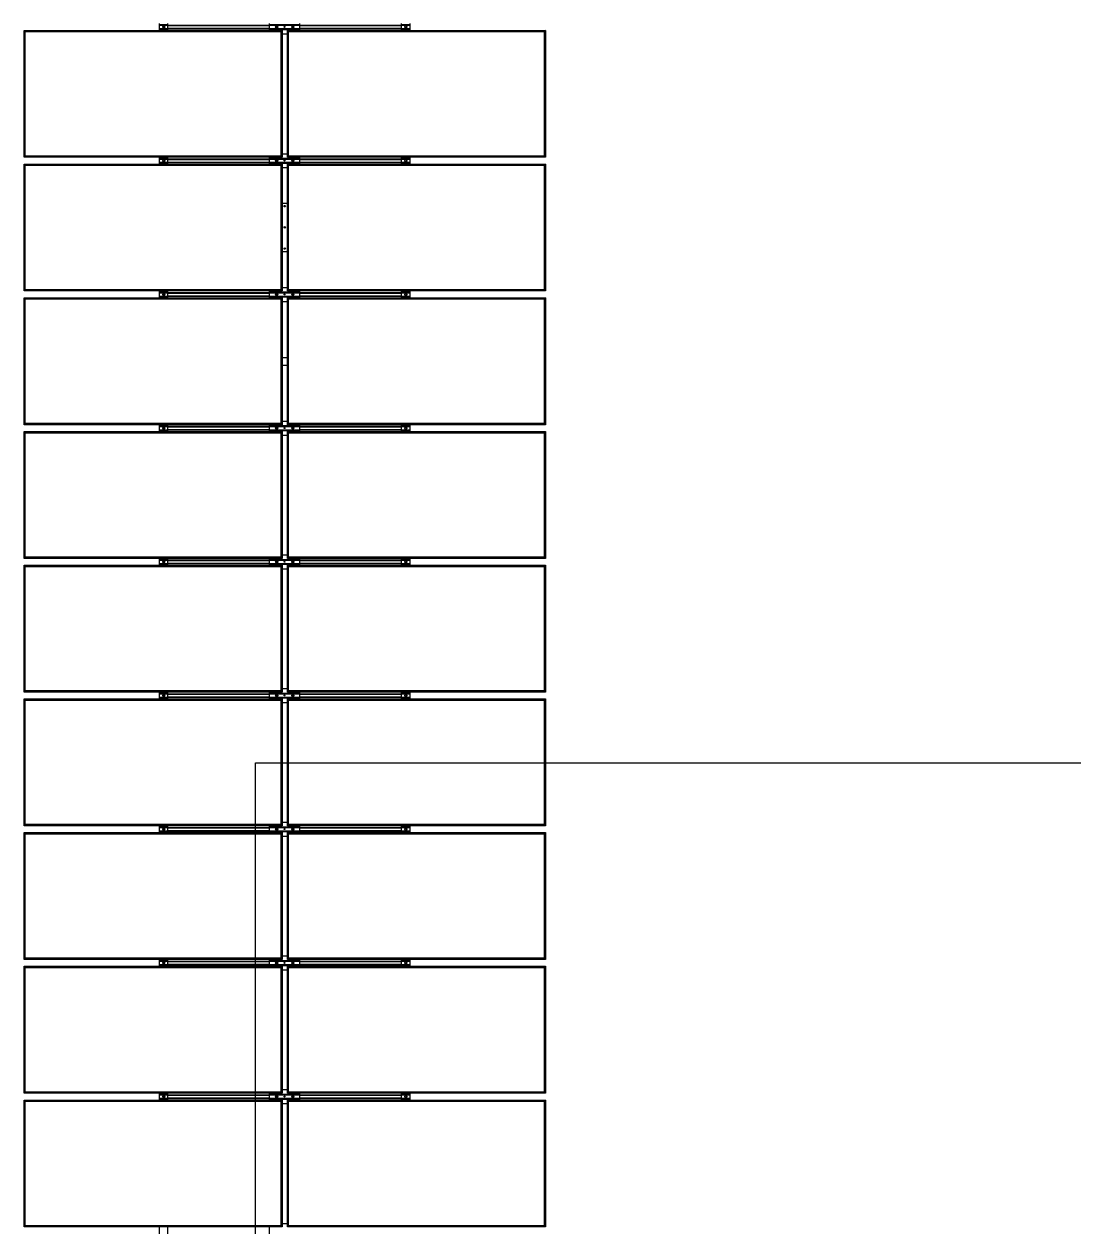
# Model space of a CAD drawing. Header units: feet. Extents: x -21 to 5170, y -254 to 1413.
# Drawn here: x 4441.5 to 4805.7, y 154.6 to 571.8 of the extents above; entities that cross this region are included whole.
import ezdxf

# ---------------------------------------------------------------- set-up
doc = ezdxf.new("R2010")
doc.units = ezdxf.units.FT
doc.header["$MEASUREMENT"] = 0
doc.layers.add('E-ARRY-TABL', color=9, linetype='Continuous')
doc.layers.add('G-NPLT', color=67, linetype='Continuous', plot=False)

msp = doc.modelspace()

# ---------------------------------------------------------------- linework, layer by layer
at = {"layer": 'E-ARRY-TABL'}
for p, q in [((4488.46702, 569.57487), (4488.46702, 571.92676)), ((4488.46702, 571.59077), (4491.40688, 571.59077)), ((4488.46702, 571.50678), (4491.40688, 571.50678)), ((4491.40688, 569.57487), (4491.40688, 571.92676)), ((4526.68524, 569.57487), (4526.68524, 571.92676)), ((4526.68524, 571.59077), (4537.18475, 571.59077)), ((4526.68524, 571.50678), (4537.18475, 571.50678)), ((4537.18475, 569.57487), (4537.18475, 571.92676)), ((4572.4631, 569.57487), (4572.4631, 571.92676)), ((4572.4631, 571.59077), (4575.40297, 571.59077)), ((4572.4631, 571.50678), (4575.40297, 571.50678)), ((4575.40297, 569.57487), (4575.40297, 571.92676)), ((4441.47121, 569.57487), (4441.89119, 569.15489)), ((4441.47121, 525.56092), (4441.47121, 569.57487)), ((4441.47121, 569.57487), (4531.01104, 569.57487)), ((4441.89119, 525.9809), (4441.89119, 569.15489)), ((4441.89119, 569.15489), (4530.59106, 569.15489)), ((4488.46702, 571.31779), (4491.40688, 571.31779)), ((4488.46702, 570.18384), (4491.40688, 570.18384)), ((4488.46702, 569.99485), (4491.40688, 569.99485)), ((4488.46702, 569.91085), (4491.40688, 569.91085)), ((4489.73085, 571.1078), (4489.52474, 570.75081)), ((4489.52474, 570.75081), (4489.73085, 570.39383)), ((4490.14306, 571.1078), (4489.73085, 571.1078)), ((4489.73085, 570.39383), (4490.14306, 570.39383)), ((4490.34916, 570.75081), (4490.14306, 571.1078)), ((4490.14306, 570.39383), (4490.34916, 570.75081)), ((4491.40688, 571.38078), (4526.68524, 571.38078)), ((4491.40688, 571.21279), (4526.68524, 571.21279)), ((4491.40688, 570.28883), (4526.68524, 570.28883)), ((4491.40688, 570.12084), (4526.68524, 570.12084)), ((4526.68524, 571.31779), (4537.18475, 571.31779)), ((4526.68524, 570.18384), (4537.18475, 570.18384)), ((4526.68524, 569.99485), (4537.18475, 569.99485)), ((4526.68524, 569.91085), (4537.18475, 569.91085)), ((4528.77841, 570.75081), (4528.96027, 571.0658)), ((4528.86934, 570.59332), (4528.77841, 570.75081)), ((4528.96027, 570.43583), (4528.86934, 570.59332)), ((4528.96027, 571.0658), (4529.32398, 571.0658)), ((4529.14212, 570.43583), (4528.96027, 570.43583)), ((4529.32398, 570.43583), (4529.14212, 570.43583)), ((4529.32398, 571.0658), (4529.50584, 570.75081)), ((4529.50584, 570.75081), (4529.32398, 570.43583)), ((4531.01104, 569.57487), (4530.59106, 569.15489)), ((4530.59106, 569.15489), (4530.59106, 525.9809)), ((4531.01104, 569.57487), (4531.01104, 525.56092)), ((4531.01104, 568.33593), (4532.85895, 568.33593)), ((4531.84575, 570.75081), (4531.84612, 570.74262)), ((4532.85895, 569.57487), (4533.27893, 569.15489)), ((4532.85895, 525.56092), (4532.85895, 569.57487)), ((4532.85895, 569.57487), (4622.39878, 569.57487)), ((4533.27893, 525.9809), (4533.27893, 569.15489)), ((4533.27893, 569.15489), (4621.9788, 569.15489)), ((4534.36415, 570.75081), (4534.54601, 571.0658)), ((4534.54601, 570.43583), (4534.36415, 570.75081)), ((4534.54601, 571.0658), (4534.72786, 571.0658)), ((4534.90972, 570.43583), (4534.54601, 570.43583)), ((4534.72786, 571.0658), (4534.90972, 571.0658)), ((4534.90972, 571.0658), (4535.09158, 570.75081)), ((4535.09158, 570.75081), (4534.90972, 570.43583)), ((4537.18475, 571.38078), (4572.4631, 571.38078)), ((4537.18475, 571.21279), (4572.4631, 571.21279)), ((4537.18475, 570.28883), (4572.4631, 570.28883)), ((4537.18475, 570.12084), (4572.4631, 570.12084)), ((4572.4631, 571.31779), (4575.40297, 571.31779)), ((4572.4631, 570.18384), (4575.40297, 570.18384)), ((4572.4631, 569.99485), (4575.40297, 569.99485)), ((4572.4631, 569.91085), (4575.40297, 569.91085)), ((4573.72693, 571.1078), (4573.52083, 570.75081)), ((4573.52083, 570.75081), (4573.72693, 570.39383)), ((4574.13914, 571.1078), (4573.72693, 571.1078)), ((4573.72693, 570.39383), (4574.13914, 570.39383)), ((4574.34524, 570.75081), (4574.13914, 571.1078)), ((4574.13914, 570.39383), (4574.34524, 570.75081)), ((4622.39878, 569.57487), (4621.9788, 569.15489)), ((4621.9788, 569.15489), (4621.9788, 525.9809)), ((4622.39878, 569.57487), (4622.39878, 525.56092)), ((4441.47121, 525.56092), (4441.89119, 525.9809)), ((4530.59106, 525.9809), (4441.89119, 525.9809)), ((4531.01104, 525.56092), (4530.59106, 525.9809)), ((4531.01104, 526.79986), (4532.85895, 526.79986)), ((4532.85895, 525.56092), (4533.27893, 525.9809)), ((4621.9788, 525.9809), (4533.27893, 525.9809)), ((4622.39878, 525.56092), (4621.9788, 525.9809)), ((4531.01104, 525.56092), (4441.47121, 525.56092)), ((4441.47121, 523.20903), (4531.01104, 523.20903)), ((4441.47121, 523.20903), (4441.89119, 522.78905)), ((4441.47121, 479.19508), (4441.47121, 523.20903)), ((4441.89119, 522.78905), (4530.59106, 522.78905)), ((4441.89119, 479.61506), (4441.89119, 522.78905)), ((4488.46702, 523.20903), (4488.46702, 525.56092)), ((4488.46702, 525.22493), (4491.40688, 525.22493)), ((4488.46702, 525.14094), (4491.40688, 525.14094)), ((4488.46702, 524.95195), (4491.40688, 524.95195)), ((4488.46702, 523.818), (4491.40688, 523.818)), ((4488.46702, 523.62901), (4491.40688, 523.62901)), ((4488.46702, 523.54501), (4491.40688, 523.54501)), ((4489.73085, 524.74196), (4489.52474, 524.38497)), ((4489.52474, 524.38497), (4489.73085, 524.02799)), ((4490.14306, 524.74196), (4489.73085, 524.74196)), ((4489.73085, 524.02799), (4490.14306, 524.02799)), ((4490.34916, 524.38497), (4490.14306, 524.74196)), ((4490.14306, 524.02799), (4490.34916, 524.38497)), ((4491.40688, 523.20903), (4491.40688, 525.56092)), ((4491.40688, 525.01494), (4526.68524, 525.01494)), ((4491.40688, 524.84695), (4526.68524, 524.84695)), ((4491.40688, 523.923), (4526.68524, 523.923)), ((4491.40688, 523.755), (4526.68524, 523.755)), ((4526.68524, 523.20903), (4526.68524, 525.56092)), ((4526.68524, 525.22493), (4537.18475, 525.22493)), ((4526.68524, 525.14094), (4537.18475, 525.14094)), ((4526.68524, 524.95195), (4537.18475, 524.95195)), ((4526.68524, 523.818), (4537.18475, 523.818)), ((4526.68524, 523.62901), (4537.18475, 523.62901)), ((4526.68524, 523.54501), (4537.18475, 523.54501)), ((4528.77841, 524.38497), (4528.96027, 524.69996)), ((4528.86934, 524.22748), (4528.77841, 524.38497)), ((4528.96027, 524.06999), (4528.86934, 524.22748)), ((4528.96027, 524.69996), (4529.32398, 524.69996)), ((4529.14212, 524.06999), (4528.96027, 524.06999)), ((4529.32398, 524.06999), (4529.14212, 524.06999)), ((4529.32398, 524.69996), (4529.50584, 524.38497)), ((4529.50584, 524.38497), (4529.32398, 524.06999)), ((4531.01104, 523.20903), (4530.59106, 522.78905)), ((4530.59106, 522.78905), (4530.59106, 479.61506)), ((4531.01104, 523.20903), (4531.01104, 479.19508)), ((4531.01104, 521.97009), (4532.85895, 521.97009)), ((4531.84575, 524.38497), (4531.84612, 524.37677)), ((4622.39878, 525.56092), (4532.85895, 525.56092)), ((4532.85895, 523.20903), (4533.27893, 522.78905)), ((4532.85895, 479.19508), (4532.85895, 523.20903)), ((4532.85895, 523.20903), (4622.39878, 523.20903)), ((4533.27893, 479.61506), (4533.27893, 522.78905)), ((4533.27893, 522.78905), (4621.9788, 522.78905)), ((4534.36415, 524.38497), (4534.54601, 524.69996)), ((4534.54601, 524.06999), (4534.36415, 524.38497)), ((4534.54601, 524.69996), (4534.72786, 524.69996)), ((4534.90972, 524.06999), (4534.54601, 524.06999)), ((4534.72786, 524.69996), (4534.90972, 524.69996)), ((4534.90972, 524.69996), (4535.09158, 524.38497)), ((4535.09158, 524.38497), (4534.90972, 524.06999)), ((4537.18475, 523.20903), (4537.18475, 525.56092)), ((4537.18475, 525.01494), (4572.4631, 525.01494)), ((4537.18475, 524.84695), (4572.4631, 524.84695)), ((4537.18475, 523.923), (4572.4631, 523.923)), ((4537.18475, 523.755), (4572.4631, 523.755)), ((4572.4631, 523.20903), (4572.4631, 525.56092)), ((4572.4631, 525.22493), (4575.40297, 525.22493)), ((4572.4631, 525.14094), (4575.40297, 525.14094)), ((4572.4631, 524.95195), (4575.40297, 524.95195)), ((4572.4631, 523.818), (4575.40297, 523.818)), ((4572.4631, 523.62901), (4575.40297, 523.62901)), ((4572.4631, 523.54501), (4575.40297, 523.54501)), ((4573.72693, 524.74196), (4573.52083, 524.38497)), ((4573.52083, 524.38497), (4573.72693, 524.02799)), ((4574.13914, 524.74196), (4573.72693, 524.74196)), ((4573.72693, 524.02799), (4574.13914, 524.02799)), ((4574.34524, 524.38497), (4574.13914, 524.74196)), ((4574.13914, 524.02799), (4574.34524, 524.38497)), ((4575.40297, 523.20903), (4575.40297, 525.56092)), ((4622.39878, 523.20903), (4621.9788, 522.78905)), ((4621.9788, 522.78905), (4621.9788, 479.61506)), ((4622.39878, 523.20903), (4622.39878, 479.19508)), ((4531.01104, 509.65416), (4532.85895, 509.65416)), ((4531.683, 501.25455), (4532.18698, 501.25455)), ((4531.01104, 492.85494), (4532.85895, 492.85494)), ((4531.01104, 480.43402), (4532.85895, 480.43402)), ((4441.47121, 479.19508), (4441.89119, 479.61506)), ((4531.01104, 479.19508), (4441.47121, 479.19508)), ((4441.47121, 476.84319), (4441.89119, 476.42321)), ((4441.47121, 432.82924), (4441.47121, 476.84319)), ((4441.47121, 476.84319), (4531.01104, 476.84319)), ((4530.59106, 479.61506), (4441.89119, 479.61506)), ((4441.89119, 433.24922), (4441.89119, 476.42321)), ((4441.89119, 476.42321), (4530.59106, 476.42321)), ((4488.46702, 476.84319), (4488.46702, 479.19508)), ((4488.46702, 478.8591), (4491.40688, 478.8591)), ((4488.46702, 478.7751), (4491.40688, 478.7751)), ((4488.46702, 478.58611), (4491.40688, 478.58611)), ((4488.46702, 477.45216), (4491.40688, 477.45216)), ((4488.46702, 477.26317), (4491.40688, 477.26317)), ((4488.46702, 477.17917), (4491.40688, 477.17917)), ((4489.73085, 478.37612), (4489.52474, 478.01914)), ((4489.52474, 478.01914), (4489.73085, 477.66215)), ((4490.14306, 478.37612), (4489.73085, 478.37612)), ((4489.73085, 477.66215), (4490.14306, 477.66215)), ((4490.34916, 478.01914), (4490.14306, 478.37612)), ((4490.14306, 477.66215), (4490.34916, 478.01914)), ((4491.40688, 476.84319), (4491.40688, 479.19508)), ((4491.40688, 478.64911), (4526.68524, 478.64911)), ((4491.40688, 478.48111), (4526.68524, 478.48111)), ((4491.40688, 477.55716), (4526.68524, 477.55716)), ((4491.40688, 477.38917), (4526.68524, 477.38917)), ((4526.68524, 476.84319), (4526.68524, 479.19508)), ((4526.68524, 478.8591), (4537.18475, 478.8591)), ((4526.68524, 478.7751), (4537.18475, 478.7751)), ((4526.68524, 478.58611), (4537.18475, 478.58611)), ((4526.68524, 477.45216), (4537.18475, 477.45216)), ((4526.68524, 477.26317), (4537.18475, 477.26317)), ((4526.68524, 477.17917), (4537.18475, 477.17917)), ((4528.77841, 478.01914), (4528.96027, 478.33412)), ((4528.86934, 477.86164), (4528.77841, 478.01914)), ((4528.96027, 477.70415), (4528.86934, 477.86164)), ((4528.96027, 478.33412), (4529.32398, 478.33412)), ((4529.32398, 477.70415), (4528.96027, 477.70415)), ((4529.32398, 478.33412), (4529.50584, 478.01914)), ((4529.50584, 478.01914), (4529.32398, 477.70415)), ((4531.01104, 479.19508), (4530.59106, 479.61506)), ((4531.01104, 476.84319), (4530.59106, 476.42321)), ((4530.59106, 476.42321), (4530.59106, 433.24922)), ((4531.01104, 476.84319), (4531.01104, 432.82924)), ((4531.01104, 475.60425), (4532.85895, 475.60425)), ((4531.84575, 478.01914), (4531.84612, 478.01094)), ((4532.85895, 479.19508), (4533.27893, 479.61506)), ((4622.39878, 479.19508), (4532.85895, 479.19508)), ((4532.85895, 476.84319), (4622.39878, 476.84319)), ((4532.85895, 476.84319), (4533.27893, 476.42321)), ((4532.85895, 432.82924), (4532.85895, 476.84319)), ((4621.9788, 479.61506), (4533.27893, 479.61506)), ((4533.27893, 476.42321), (4621.9788, 476.42321)), ((4533.27893, 433.24922), (4533.27893, 476.42321)), ((4534.36415, 478.01914), (4534.54601, 478.33412)), ((4534.54601, 477.70415), (4534.36415, 478.01914)), ((4534.54601, 478.33412), (4534.90972, 478.33412)), ((4534.90972, 477.70415), (4534.54601, 477.70415)), ((4534.90972, 478.33412), (4535.09158, 478.01914)), ((4535.09158, 478.01914), (4534.90972, 477.70415)), ((4537.18475, 476.84319), (4537.18475, 479.19508)), ((4537.18475, 478.64911), (4572.4631, 478.64911)), ((4537.18475, 478.48111), (4572.4631, 478.48111)), ((4537.18475, 477.55716), (4572.4631, 477.55716)), ((4537.18475, 477.38917), (4572.4631, 477.38917)), ((4572.4631, 476.84319), (4572.4631, 479.19508)), ((4572.4631, 478.8591), (4575.40297, 478.8591)), ((4572.4631, 478.7751), (4575.40297, 478.7751)), ((4572.4631, 478.58611), (4575.40297, 478.58611)), ((4572.4631, 477.45216), (4575.40297, 477.45216)), ((4572.4631, 477.26317), (4575.40297, 477.26317)), ((4572.4631, 477.17917), (4575.40297, 477.17917)), ((4573.72693, 478.37612), (4573.52083, 478.01914)), ((4573.52083, 478.01914), (4573.72693, 477.66215)), ((4574.13914, 478.37612), (4573.72693, 478.37612)), ((4573.72693, 477.66215), (4574.13914, 477.66215)), ((4574.24219, 478.19763), (4574.13914, 478.37612)), ((4574.13914, 477.66215), (4574.34524, 478.01914)), ((4574.34524, 478.01914), (4574.24219, 478.19763)), ((4575.40297, 476.84319), (4575.40297, 479.19508)), ((4622.39878, 479.19508), (4621.9788, 479.61506)), ((4622.39878, 476.84319), (4621.9788, 476.42321)), ((4621.9788, 476.42321), (4621.9788, 433.24922)), ((4622.39878, 476.84319), (4622.39878, 432.82924)), ((4531.01104, 456.17546), (4532.85895, 456.17546)), ((4531.01104, 453.49697), (4532.85895, 453.49697)), ((4531.01104, 434.06818), (4532.85895, 434.06818)), ((4441.47121, 432.82924), (4441.89119, 433.24922)), ((4531.01104, 432.82924), (4441.47121, 432.82924)), ((4441.47121, 430.47735), (4531.01104, 430.47735)), ((4441.47121, 430.47735), (4441.89119, 430.05737)), ((4441.47121, 386.4634), (4441.47121, 430.47735)), ((4530.59106, 433.24922), (4441.89119, 433.24922)), ((4441.89119, 430.05737), (4530.59106, 430.05737)), ((4441.89119, 386.88338), (4441.89119, 430.05737)), ((4488.46702, 430.47735), (4488.46702, 432.82924)), ((4488.46702, 432.49326), (4491.40688, 432.49326)), ((4488.46702, 432.40926), (4491.40688, 432.40926)), ((4488.46702, 432.22027), (4491.40688, 432.22027)), ((4488.46702, 431.08632), (4491.40688, 431.08632)), ((4488.46702, 430.89733), (4491.40688, 430.89733)), ((4488.46702, 430.81334), (4491.40688, 430.81334)), ((4489.73085, 432.01028), (4489.52474, 431.6533)), ((4489.52474, 431.6533), (4489.73085, 431.29631)), ((4489.93695, 432.01028), (4489.73085, 432.01028)), ((4489.73085, 431.29631), (4490.14306, 431.29631)), ((4490.14306, 432.01028), (4489.93695, 432.01028)), ((4490.34916, 431.6533), (4490.14306, 432.01028)), ((4490.14306, 431.29631), (4490.34916, 431.6533)), ((4491.40688, 430.47735), (4491.40688, 432.82924)), ((4491.40688, 432.28327), (4526.68524, 432.28327)), ((4491.40688, 432.11528), (4526.68524, 432.11528)), ((4491.40688, 431.19132), (4526.68524, 431.19132)), ((4491.40688, 431.02333), (4526.68524, 431.02333)), ((4526.68524, 430.47735), (4526.68524, 432.82924)), ((4526.68524, 432.49326), (4537.18475, 432.49326)), ((4526.68524, 432.40926), (4537.18475, 432.40926)), ((4526.68524, 432.22027), (4537.18475, 432.22027)), ((4526.68524, 431.08632), (4537.18475, 431.08632)), ((4526.68524, 430.89733), (4537.18475, 430.89733)), ((4526.68524, 430.81334), (4537.18475, 430.81334)), ((4528.77841, 431.6533), (4528.96027, 431.96828)), ((4528.86934, 431.4958), (4528.77841, 431.6533)), ((4528.96027, 431.33831), (4528.86934, 431.4958)), ((4528.96027, 431.96828), (4529.32398, 431.96828)), ((4529.14212, 431.33831), (4528.96027, 431.33831)), ((4529.32398, 431.33831), (4529.14212, 431.33831)), ((4529.32398, 431.96828), (4529.50584, 431.6533)), ((4529.50584, 431.6533), (4529.32398, 431.33831)), ((4531.01104, 432.82924), (4530.59106, 433.24922)), ((4531.01104, 430.47735), (4530.59106, 430.05737)), ((4530.59106, 430.05737), (4530.59106, 386.88338)), ((4531.01104, 430.47735), (4531.01104, 386.4634)), ((4531.84575, 431.6533), (4531.84612, 431.6451)), ((4532.85895, 432.82924), (4533.27893, 433.24922)), ((4622.39878, 432.82924), (4532.85895, 432.82924)), ((4532.85895, 430.47735), (4622.39878, 430.47735)), ((4532.85895, 430.47735), (4533.27893, 430.05737)), ((4532.85895, 386.4634), (4532.85895, 430.47735)), ((4621.9788, 433.24922), (4533.27893, 433.24922)), ((4533.27893, 430.05737), (4621.9788, 430.05737)), ((4533.27893, 386.88338), (4533.27893, 430.05737)), ((4534.36415, 431.6533), (4534.54601, 431.96828)), ((4534.54601, 431.33831), (4534.36415, 431.6533)), ((4534.54601, 431.96828), (4534.72786, 431.96828)), ((4534.90972, 431.33831), (4534.54601, 431.33831)), ((4534.72786, 431.96828), (4534.90972, 431.96828)), ((4534.90972, 431.96828), (4535.09158, 431.6533)), ((4535.09158, 431.6533), (4534.90972, 431.33831)), ((4537.18475, 430.47735), (4537.18475, 432.82924)), ((4537.18475, 432.28327), (4572.4631, 432.28327)), ((4537.18475, 432.11528), (4572.4631, 432.11528)), ((4537.18475, 431.19132), (4572.4631, 431.19132)), ((4537.18475, 431.02333), (4572.4631, 431.02333)), ((4572.4631, 430.47735), (4572.4631, 432.82924)), ((4572.4631, 432.49326), (4575.40297, 432.49326)), ((4572.4631, 432.40926), (4575.40297, 432.40926)), ((4572.4631, 432.22027), (4575.40297, 432.22027)), ((4572.4631, 431.08632), (4575.40297, 431.08632)), ((4572.4631, 430.89733), (4575.40297, 430.89733)), ((4572.4631, 430.81334), (4575.40297, 430.81334)), ((4573.72693, 432.01028), (4573.52083, 431.6533)), ((4573.52083, 431.6533), (4573.72693, 431.29631)), ((4574.13914, 432.01028), (4573.72693, 432.01028)), ((4573.72693, 431.29631), (4574.13914, 431.29631)), ((4574.34524, 431.6533), (4574.13914, 432.01028)), ((4574.13914, 431.29631), (4574.24219, 431.47481)), ((4574.24219, 431.47481), (4574.34524, 431.6533)), ((4575.40297, 430.47735), (4575.40297, 432.82924)), ((4622.39878, 432.82924), (4621.9788, 433.24922)), ((4622.39878, 430.47735), (4621.9788, 430.05737)), ((4621.9788, 430.05737), (4621.9788, 386.88338)), ((4622.39878, 430.47735), (4622.39878, 386.4634)), ((4531.01104, 429.23841), (4532.85895, 429.23841)), ((4441.47121, 386.4634), (4441.89119, 386.88338)), ((4531.01104, 386.4634), (4441.47121, 386.4634)), ((4441.47121, 384.11151), (4441.89119, 383.69153)), ((4441.47121, 340.09757), (4441.47121, 384.11151)), ((4441.47121, 384.11151), (4531.01104, 384.11151)), ((4530.59106, 386.88338), (4441.89119, 386.88338)), ((4488.46702, 384.11151), (4488.46702, 386.4634)), ((4488.46702, 386.12742), (4491.40688, 386.12742)), ((4488.46702, 386.04342), (4491.40688, 386.04342)), ((4488.46702, 385.85443), (4491.40688, 385.85443)), ((4488.46702, 384.72049), (4491.40688, 384.72049)), ((4488.46702, 384.53149), (4491.40688, 384.53149)), ((4488.46702, 384.4475), (4491.40688, 384.4475)), ((4489.73085, 385.64444), (4489.52474, 385.28746)), ((4489.52474, 385.28746), (4489.73085, 384.93048)), ((4490.14306, 385.64444), (4489.73085, 385.64444)), ((4489.73085, 384.93048), (4490.14306, 384.93048)), ((4490.34916, 385.28746), (4490.14306, 385.64444)), ((4490.14306, 384.93048), (4490.34916, 385.28746)), ((4491.40688, 384.11151), (4491.40688, 386.4634)), ((4491.40688, 385.91743), (4526.68524, 385.91743)), ((4491.40688, 385.74944), (4526.68524, 385.74944)), ((4491.40688, 384.82548), (4526.68524, 384.82548)), ((4491.40688, 384.65749), (4526.68524, 384.65749)), ((4526.68524, 384.11151), (4526.68524, 386.4634)), ((4526.68524, 386.12742), (4537.18475, 386.12742)), ((4526.68524, 386.04342), (4537.18475, 386.04342)), ((4526.68524, 385.85443), (4537.18475, 385.85443)), ((4526.68524, 384.72049), (4537.18475, 384.72049)), ((4526.68524, 384.53149), (4537.18475, 384.53149)), ((4526.68524, 384.4475), (4537.18475, 384.4475)), ((4528.77841, 385.28746), (4528.96027, 385.60244)), ((4528.96027, 384.97247), (4528.77841, 385.28746)), ((4528.96027, 385.60244), (4529.32398, 385.60244)), ((4529.32398, 384.97247), (4528.96027, 384.97247)), ((4529.32398, 385.60244), (4529.50584, 385.28746)), ((4529.50584, 385.28746), (4529.32398, 384.97247)), ((4531.01104, 386.4634), (4530.59106, 386.88338)), ((4531.01104, 384.11151), (4530.59106, 383.69153)), ((4531.01104, 387.70235), (4532.85895, 387.70235)), ((4531.01104, 384.11151), (4531.01104, 340.09757)), ((4531.84575, 385.28746), (4531.84612, 385.27926)), ((4532.85895, 386.4634), (4533.27893, 386.88338)), ((4622.39878, 386.4634), (4532.85895, 386.4634)), ((4532.85895, 384.11151), (4622.39878, 384.11151)), ((4532.85895, 384.11151), (4533.27893, 383.69153)), ((4532.85895, 340.09757), (4532.85895, 384.11151)), ((4621.9788, 386.88338), (4533.27893, 386.88338)), ((4534.36415, 385.28746), (4534.54601, 385.60244)), ((4534.54601, 384.97247), (4534.36415, 385.28746)), ((4534.54601, 385.60244), (4534.90972, 385.60244)), ((4534.90972, 384.97247), (4534.54601, 384.97247)), ((4534.90972, 385.60244), (4535.09158, 385.28746)), ((4535.09158, 385.28746), (4534.90972, 384.97247)), ((4537.18475, 384.11151), (4537.18475, 386.4634)), ((4537.18475, 385.91743), (4572.4631, 385.91743)), ((4537.18475, 385.74944), (4572.4631, 385.74944)), ((4537.18475, 384.82548), (4572.4631, 384.82548)), ((4537.18475, 384.65749), (4572.4631, 384.65749)), ((4572.4631, 384.11151), (4572.4631, 386.4634)), ((4572.4631, 386.12742), (4575.40297, 386.12742)), ((4572.4631, 386.04342), (4575.40297, 386.04342)), ((4572.4631, 385.85443), (4575.40297, 385.85443)), ((4572.4631, 384.72049), (4575.40297, 384.72049)), ((4572.4631, 384.53149), (4575.40297, 384.53149)), ((4572.4631, 384.4475), (4575.40297, 384.4475)), ((4573.72693, 385.64444), (4573.52083, 385.28746)), ((4573.52083, 385.28746), (4573.72693, 384.93048)), ((4574.13914, 385.64444), (4573.72693, 385.64444)), ((4573.72693, 384.93048), (4574.13914, 384.93048)), ((4574.34524, 385.28746), (4574.13914, 385.64444)), ((4574.13914, 384.93048), (4574.34524, 385.28746)), ((4575.40297, 384.11151), (4575.40297, 386.4634)), ((4622.39878, 386.4634), (4621.9788, 386.88338)), ((4622.39878, 384.11151), (4621.9788, 383.69153)), ((4622.39878, 384.11151), (4622.39878, 340.09757)), ((4441.89119, 340.51755), (4441.89119, 383.69153)), ((4441.89119, 383.69153), (4530.59106, 383.69153)), ((4530.59106, 383.69153), (4530.59106, 340.51755)), ((4531.01104, 382.87257), (4532.85895, 382.87257)), ((4533.27893, 383.69153), (4621.9788, 383.69153)), ((4533.27893, 340.51755), (4533.27893, 383.69153)), ((4621.9788, 383.69153), (4621.9788, 340.51755)), ((4441.47121, 340.09757), (4441.89119, 340.51755)), ((4531.01104, 340.09757), (4441.47121, 340.09757)), ((4530.59106, 340.51755), (4441.89119, 340.51755)), ((4488.46702, 337.74568), (4488.46702, 340.09757)), ((4488.46702, 339.76158), (4491.40688, 339.76158)), ((4488.46702, 339.67759), (4491.40688, 339.67759)), ((4488.46702, 339.48859), (4491.40688, 339.48859)), ((4488.46702, 338.35465), (4491.40688, 338.35465)), ((4488.46702, 338.16566), (4491.40688, 338.16566)), ((4488.46702, 338.08166), (4491.40688, 338.08166)), ((4489.73085, 339.2786), (4489.52474, 338.92162)), ((4489.52474, 338.92162), (4489.73085, 338.56464)), ((4490.14306, 339.2786), (4489.73085, 339.2786)), ((4489.73085, 338.56464), (4490.14306, 338.56464)), ((4490.34916, 338.92162), (4490.14306, 339.2786)), ((4490.14306, 338.56464), (4490.34916, 338.92162)), ((4491.40688, 337.74568), (4491.40688, 340.09757)), ((4491.40688, 339.55159), (4526.68524, 339.55159)), ((4491.40688, 339.3836), (4526.68524, 339.3836)), ((4491.40688, 338.45964), (4526.68524, 338.45964)), ((4491.40688, 338.29165), (4526.68524, 338.29165)), ((4526.68524, 337.74568), (4526.68524, 340.09757)), ((4526.68524, 339.76158), (4537.18475, 339.76158)), ((4526.68524, 339.67759), (4537.18475, 339.67759)), ((4526.68524, 339.48859), (4537.18475, 339.48859)), ((4526.68524, 338.35465), (4537.18475, 338.35465)), ((4526.68524, 338.16566), (4537.18475, 338.16566)), ((4526.68524, 338.08166), (4537.18475, 338.08166)), ((4528.77841, 338.92162), (4528.96027, 339.23661)), ((4528.86934, 338.76413), (4528.77841, 338.92162)), ((4528.96027, 338.60663), (4528.86934, 338.76413)), ((4528.96027, 339.23661), (4529.32398, 339.23661)), ((4529.14212, 338.60663), (4528.96027, 338.60663)), ((4529.32398, 338.60663), (4529.14212, 338.60663)), ((4529.32398, 339.23661), (4529.50584, 338.92162)), ((4529.50584, 338.92162), (4529.32398, 338.60663)), ((4531.01104, 340.09757), (4530.59106, 340.51755)), ((4531.01104, 341.33651), (4532.85895, 341.33651)), ((4531.84575, 338.92162), (4531.84612, 338.91342)), ((4532.85895, 340.09757), (4533.27893, 340.51755)), ((4622.39878, 340.09757), (4532.85895, 340.09757)), ((4621.9788, 340.51755), (4533.27893, 340.51755)), ((4534.36415, 338.92162), (4534.54601, 339.23661)), ((4534.54601, 338.60663), (4534.36415, 338.92162)), ((4534.54601, 339.23661), (4534.72786, 339.23661)), ((4534.90972, 338.60663), (4534.54601, 338.60663)), ((4534.72786, 339.23661), (4534.90972, 339.23661)), ((4534.90972, 339.23661), (4535.09158, 338.92162)), ((4535.09158, 338.92162), (4534.90972, 338.60663)), ((4537.18475, 337.74568), (4537.18475, 340.09757)), ((4537.18475, 339.55159), (4572.4631, 339.55159)), ((4537.18475, 339.3836), (4572.4631, 339.3836)), ((4537.18475, 338.45964), (4572.4631, 338.45964)), ((4537.18475, 338.29165), (4572.4631, 338.29165)), ((4572.4631, 337.74568), (4572.4631, 340.09757)), ((4572.4631, 339.76158), (4575.40297, 339.76158)), ((4572.4631, 339.67759), (4575.40297, 339.67759)), ((4572.4631, 339.48859), (4575.40297, 339.48859)), ((4572.4631, 338.35465), (4575.40297, 338.35465)), ((4572.4631, 338.16566), (4575.40297, 338.16566)), ((4572.4631, 338.08166), (4575.40297, 338.08166)), ((4573.72693, 339.2786), (4573.52083, 338.92162)), ((4573.52083, 338.92162), (4573.72693, 338.56464)), ((4574.13914, 339.2786), (4573.72693, 339.2786)), ((4573.72693, 338.56464), (4574.13914, 338.56464)), ((4574.34524, 338.92162), (4574.13914, 339.2786)), ((4574.13914, 338.56464), (4574.34524, 338.92162)), ((4575.40297, 337.74568), (4575.40297, 340.09757)), ((4622.39878, 340.09757), (4621.9788, 340.51755)), ((4441.47121, 337.74568), (4441.89119, 337.32569)), ((4441.47121, 293.73173), (4441.47121, 337.74568)), ((4441.47121, 337.74568), (4531.01104, 337.74568)), ((4441.89119, 294.15171), (4441.89119, 337.32569)), ((4441.89119, 337.32569), (4530.59106, 337.32569)), ((4531.01104, 337.74568), (4530.59106, 337.32569)), ((4530.59106, 337.32569), (4530.59106, 294.15171)), ((4531.01104, 337.74568), (4531.01104, 293.73173)), ((4531.01104, 336.50673), (4532.85895, 336.50673)), ((4532.85895, 337.74568), (4622.39878, 337.74568)), ((4532.85895, 337.74568), (4533.27893, 337.32569)), ((4532.85895, 293.73173), (4532.85895, 337.74568)), ((4533.27893, 337.32569), (4621.9788, 337.32569)), ((4533.27893, 294.15171), (4533.27893, 337.32569)), ((4622.39878, 337.74568), (4621.9788, 337.32569)), ((4621.9788, 337.32569), (4621.9788, 294.15171)), ((4622.39878, 337.74568), (4622.39878, 293.73173)), ((4441.47121, 293.73173), (4441.89119, 294.15171)), ((4531.01104, 293.73173), (4441.47121, 293.73173)), ((4530.59106, 294.15171), (4441.89119, 294.15171)), ((4488.46702, 291.37984), (4488.46702, 293.73173)), ((4488.46702, 293.39574), (4491.40688, 293.39574)), ((4488.46702, 293.31175), (4491.40688, 293.31175)), ((4488.46702, 293.12276), (4491.40688, 293.12276)), ((4488.46702, 291.98881), (4491.40688, 291.98881)), ((4489.73085, 292.91277), (4489.52474, 292.55578)), ((4489.52474, 292.55578), (4489.73085, 292.1988)), ((4490.14306, 292.91277), (4489.73085, 292.91277)), ((4489.73085, 292.1988), (4490.14306, 292.1988)), ((4490.34916, 292.55578), (4490.14306, 292.91277)), ((4490.14306, 292.1988), (4490.34916, 292.55578)), ((4491.40688, 291.37984), (4491.40688, 293.73173)), ((4491.40688, 293.18575), (4526.68524, 293.18575)), ((4491.40688, 293.01776), (4526.68524, 293.01776)), ((4491.40688, 292.0938), (4526.68524, 292.0938)), ((4526.68524, 291.37984), (4526.68524, 293.73173)), ((4526.68524, 293.39574), (4537.18475, 293.39574)), ((4526.68524, 293.31175), (4537.18475, 293.31175)), ((4526.68524, 293.12276), (4537.18475, 293.12276)), ((4526.68524, 291.98881), (4537.18475, 291.98881)), ((4528.77841, 292.55578), (4528.96027, 292.87077)), ((4528.86934, 292.39829), (4528.77841, 292.55578)), ((4528.96027, 292.2408), (4528.86934, 292.39829)), ((4528.96027, 292.87077), (4529.32398, 292.87077)), ((4529.14212, 292.2408), (4528.96027, 292.2408)), ((4529.32398, 292.2408), (4529.14212, 292.2408)), ((4529.32398, 292.87077), (4529.50584, 292.55578)), ((4529.50584, 292.55578), (4529.32398, 292.2408)), ((4531.01104, 293.73173), (4530.59106, 294.15171)), ((4531.01104, 294.97067), (4532.85895, 294.97067)), ((4531.84575, 292.55578), (4531.84612, 292.54758)), ((4532.85895, 293.73173), (4533.27893, 294.15171)), ((4622.39878, 293.73173), (4532.85895, 293.73173)), ((4621.9788, 294.15171), (4533.27893, 294.15171)), ((4534.36415, 292.55578), (4534.54601, 292.87077)), ((4534.54601, 292.2408), (4534.36415, 292.55578)), ((4534.54601, 292.87077), (4534.72786, 292.87077)), ((4534.90972, 292.2408), (4534.54601, 292.2408)), ((4534.72786, 292.87077), (4534.90972, 292.87077)), ((4534.90972, 292.87077), (4535.09158, 292.55578)), ((4535.09158, 292.55578), (4534.90972, 292.2408)), ((4537.18475, 291.37984), (4537.18475, 293.73173)), ((4537.18475, 293.18575), (4572.4631, 293.18575)), ((4537.18475, 293.01776), (4572.4631, 293.01776)), ((4537.18475, 292.0938), (4572.4631, 292.0938)), ((4572.4631, 291.37984), (4572.4631, 293.73173)), ((4572.4631, 293.39574), (4575.40297, 293.39574)), ((4572.4631, 293.31175), (4575.40297, 293.31175)), ((4572.4631, 293.12276), (4575.40297, 293.12276)), ((4572.4631, 291.98881), (4575.40297, 291.98881)), ((4573.72693, 292.91277), (4573.52083, 292.55578)), ((4573.52083, 292.55578), (4573.72693, 292.1988)), ((4574.13914, 292.91277), (4573.72693, 292.91277)), ((4573.72693, 292.1988), (4574.13914, 292.1988)), ((4574.34524, 292.55578), (4574.13914, 292.91277)), ((4574.13914, 292.1988), (4574.34524, 292.55578)), ((4575.40297, 291.37984), (4575.40297, 293.73173)), ((4622.39878, 293.73173), (4621.9788, 294.15171)), ((4441.47121, 291.37984), (4441.89119, 290.95986)), ((4441.47121, 247.36589), (4441.47121, 291.37984)), ((4441.47121, 291.37984), (4531.01104, 291.37984)), ((4441.89119, 247.78587), (4441.89119, 290.95986)), ((4441.89119, 290.95986), (4530.59106, 290.95986)), ((4488.46702, 291.79982), (4491.40688, 291.79982)), ((4488.46702, 291.71582), (4491.40688, 291.71582)), ((4491.40688, 291.92581), (4526.68524, 291.92581)), ((4526.68524, 291.79982), (4537.18475, 291.79982)), ((4526.68524, 291.71582), (4537.18475, 291.71582)), ((4531.01104, 291.37984), (4530.59106, 290.95986)), ((4530.59106, 290.95986), (4530.59106, 247.78587)), ((4531.01104, 291.37984), (4531.01104, 247.36589)), ((4531.01104, 290.14089), (4532.85895, 290.14089)), ((4532.85895, 291.37984), (4622.39878, 291.37984)), ((4532.85895, 291.37984), (4533.27893, 290.95986)), ((4532.85895, 247.36589), (4532.85895, 291.37984)), ((4533.27893, 290.95986), (4621.9788, 290.95986)), ((4533.27893, 247.78587), (4533.27893, 290.95986)), ((4537.18475, 291.92581), (4572.4631, 291.92581)), ((4572.4631, 291.79982), (4575.40297, 291.79982)), ((4572.4631, 291.71582), (4575.40297, 291.71582)), ((4622.39878, 291.37984), (4621.9788, 290.95986)), ((4621.9788, 290.95986), (4621.9788, 247.78587)), ((4622.39878, 291.37984), (4622.39878, 247.36589)), ((4441.47121, 247.36589), (4441.89119, 247.78587)), ((4531.01104, 247.36589), (4441.47121, 247.36589)), ((4530.59106, 247.78587), (4441.89119, 247.78587)), ((4488.46702, 245.014), (4488.46702, 247.36589)), ((4488.46702, 247.0299), (4491.40688, 247.0299)), ((4488.46702, 246.94591), (4491.40688, 246.94591)), ((4488.46702, 246.75692), (4491.40688, 246.75692)), ((4489.73085, 246.54693), (4489.52474, 246.18994)), ((4489.52474, 246.18994), (4489.73085, 245.83296)), ((4490.14306, 246.54693), (4489.73085, 246.54693)), ((4490.34916, 246.18994), (4490.14306, 246.54693)), ((4490.14306, 245.83296), (4490.34916, 246.18994)), ((4491.40688, 245.014), (4491.40688, 247.36589)), ((4491.40688, 246.81991), (4526.68524, 246.81991)), ((4491.40688, 246.65192), (4526.68524, 246.65192)), ((4526.68524, 245.014), (4526.68524, 247.36589)), ((4526.68524, 247.0299), (4537.18475, 247.0299)), ((4526.68524, 246.94591), (4537.18475, 246.94591)), ((4526.68524, 246.75692), (4537.18475, 246.75692)), ((4528.77841, 246.18994), (4528.96027, 246.50493)), ((4528.86934, 246.03245), (4528.77841, 246.18994)), ((4528.96027, 246.50493), (4529.32398, 246.50493)), ((4529.32398, 246.50493), (4529.50584, 246.18994)), ((4529.50584, 246.18994), (4529.32398, 245.87496)), ((4531.01104, 247.36589), (4530.59106, 247.78587)), ((4531.01104, 248.60483), (4532.85895, 248.60483)), ((4531.84575, 246.18994), (4531.84612, 246.18175)), ((4532.85895, 247.36589), (4533.27893, 247.78587)), ((4622.39878, 247.36589), (4532.85895, 247.36589)), ((4621.9788, 247.78587), (4533.27893, 247.78587)), ((4534.36415, 246.18994), (4534.54601, 246.50493)), ((4534.54601, 245.87496), (4534.36415, 246.18994)), ((4534.54601, 246.50493), (4534.90972, 246.50493)), ((4534.90972, 246.50493), (4535.09158, 246.18994)), ((4535.09158, 246.18994), (4534.90972, 245.87496)), ((4537.18475, 245.014), (4537.18475, 247.36589)), ((4537.18475, 246.81991), (4572.4631, 246.81991)), ((4537.18475, 246.65192), (4572.4631, 246.65192)), ((4572.4631, 245.014), (4572.4631, 247.36589)), ((4572.4631, 247.0299), (4575.40297, 247.0299)), ((4572.4631, 246.94591), (4575.40297, 246.94591)), ((4572.4631, 246.75692), (4575.40297, 246.75692)), ((4573.72693, 246.54693), (4573.52083, 246.18994)), ((4573.52083, 246.18994), (4573.72693, 245.83296)), ((4574.13914, 246.54693), (4573.72693, 246.54693)), ((4574.34524, 246.18994), (4574.13914, 246.54693)), ((4574.13914, 245.83296), (4574.34524, 246.18994)), ((4575.40297, 245.014), (4575.40297, 247.36589)), ((4622.39878, 247.36589), (4621.9788, 247.78587)), ((4441.47121, 245.014), (4531.01104, 245.014)), ((4441.47121, 245.014), (4441.89119, 244.59402)), ((4441.47121, 201.00005), (4441.47121, 245.014)), ((4441.89119, 244.59402), (4530.59106, 244.59402)), ((4441.89119, 201.42003), (4441.89119, 244.59402)), ((4488.46702, 245.62297), (4491.40688, 245.62297)), ((4488.46702, 245.43398), (4491.40688, 245.43398)), ((4488.46702, 245.34998), (4491.40688, 245.34998)), ((4489.73085, 245.83296), (4490.14306, 245.83296)), ((4491.40688, 245.72796), (4526.68524, 245.72796)), ((4491.40688, 245.55997), (4526.68524, 245.55997)), ((4526.68524, 245.62297), (4537.18475, 245.62297)), ((4526.68524, 245.43398), (4537.18475, 245.43398)), ((4526.68524, 245.34998), (4537.18475, 245.34998)), ((4528.96027, 245.87496), (4528.86934, 246.03245)), ((4529.32398, 245.87496), (4528.96027, 245.87496)), ((4531.01104, 245.014), (4530.59106, 244.59402)), ((4530.59106, 244.59402), (4530.59106, 201.42003)), ((4531.01104, 245.014), (4531.01104, 201.00005)), ((4531.01104, 243.77506), (4532.85895, 243.77506)), ((4532.85895, 245.014), (4533.27893, 244.59402)), ((4532.85895, 201.00005), (4532.85895, 245.014)), ((4532.85895, 245.014), (4622.39878, 245.014)), ((4533.27893, 201.42003), (4533.27893, 244.59402)), ((4533.27893, 244.59402), (4621.9788, 244.59402)), ((4534.90972, 245.87496), (4534.54601, 245.87496)), ((4537.18475, 245.72796), (4572.4631, 245.72796)), ((4537.18475, 245.55997), (4572.4631, 245.55997)), ((4572.4631, 245.62297), (4575.40297, 245.62297)), ((4572.4631, 245.43398), (4575.40297, 245.43398)), ((4572.4631, 245.34998), (4575.40297, 245.34998)), ((4573.72693, 245.83296), (4574.13914, 245.83296)), ((4622.39878, 245.014), (4621.9788, 244.59402)), ((4621.9788, 244.59402), (4621.9788, 201.42003)), ((4622.39878, 245.014), (4622.39878, 201.00005)), ((4441.47121, 201.00005), (4441.89119, 201.42003)), ((4531.01104, 201.00005), (4441.47121, 201.00005)), ((4530.59106, 201.42003), (4441.89119, 201.42003)), ((4488.46702, 198.64816), (4488.46702, 201.00005)), ((4488.46702, 200.66407), (4491.40688, 200.66407)), ((4488.46702, 200.58007), (4491.40688, 200.58007)), ((4488.46702, 200.39108), (4491.40688, 200.39108)), ((4491.40688, 198.64816), (4491.40688, 201.00005)), ((4491.40688, 200.45408), (4526.68524, 200.45408)), ((4491.40688, 200.28608), (4526.68524, 200.28608)), ((4526.68524, 198.64816), (4526.68524, 201.00005)), ((4526.68524, 200.66407), (4537.18475, 200.66407)), ((4526.68524, 200.58007), (4537.18475, 200.58007)), ((4526.68524, 200.39108), (4537.18475, 200.39108)), ((4531.01104, 201.00005), (4530.59106, 201.42003)), ((4531.01104, 202.23899), (4532.85895, 202.23899)), ((4532.85895, 201.00005), (4533.27893, 201.42003)), ((4622.39878, 201.00005), (4532.85895, 201.00005)), ((4621.9788, 201.42003), (4533.27893, 201.42003)), ((4537.18475, 198.64816), (4537.18475, 201.00005)), ((4537.18475, 200.45408), (4572.4631, 200.45408)), ((4537.18475, 200.28608), (4572.4631, 200.28608)), ((4572.4631, 198.64816), (4572.4631, 201.00005)), ((4572.4631, 200.66407), (4575.40297, 200.66407)), ((4572.4631, 200.58007), (4575.40297, 200.58007)), ((4572.4631, 200.39108), (4575.40297, 200.39108)), ((4575.40297, 198.64816), (4575.40297, 201.00005)), ((4622.39878, 201.00005), (4621.9788, 201.42003)), ((4441.47121, 198.64816), (4441.89119, 198.22818)), ((4441.47121, 154.63421), (4441.47121, 198.64816)), ((4441.47121, 198.64816), (4531.01104, 198.64816)), ((4441.89119, 155.05419), (4441.89119, 198.22818)), ((4441.89119, 198.22818), (4530.59106, 198.22818)), ((4488.46702, 199.25713), (4491.40688, 199.25713)), ((4488.46702, 199.06814), (4491.40688, 199.06814)), ((4488.46702, 198.98414), (4491.40688, 198.98414)), ((4489.73085, 200.18109), (4489.52474, 199.8241)), ((4489.52474, 199.8241), (4489.73085, 199.46712)), ((4490.14306, 200.18109), (4489.73085, 200.18109)), ((4489.73085, 199.46712), (4490.14306, 199.46712)), ((4490.34916, 199.8241), (4490.14306, 200.18109)), ((4490.14306, 199.46712), (4490.34916, 199.8241)), ((4491.40688, 199.36213), (4526.68524, 199.36213)), ((4491.40688, 199.19413), (4526.68524, 199.19413)), ((4526.68524, 199.25713), (4537.18475, 199.25713)), ((4526.68524, 199.06814), (4537.18475, 199.06814)), ((4526.68524, 198.98414), (4537.18475, 198.98414)), ((4528.77841, 199.8241), (4528.96027, 200.13909)), ((4528.86934, 199.66661), (4528.77841, 199.8241)), ((4528.96027, 199.50912), (4528.86934, 199.66661)), ((4528.96027, 200.13909), (4529.32398, 200.13909)), ((4529.14212, 199.50912), (4528.96027, 199.50912)), ((4529.32398, 199.50912), (4529.14212, 199.50912)), ((4529.32398, 200.13909), (4529.50584, 199.8241)), ((4529.50584, 199.8241), (4529.32398, 199.50912)), ((4531.01104, 198.64816), (4530.59106, 198.22818)), ((4530.59106, 198.22818), (4530.59106, 155.05419)), ((4531.01104, 198.64816), (4531.01104, 154.63421)), ((4531.01104, 197.40922), (4532.85895, 197.40922)), ((4531.84575, 199.8241), (4531.84612, 199.81591)), ((4532.85895, 198.64816), (4533.27893, 198.22818)), ((4532.85895, 154.63421), (4532.85895, 198.64816)), ((4532.85895, 198.64816), (4622.39878, 198.64816)), ((4533.27893, 155.05419), (4533.27893, 198.22818)), ((4533.27893, 198.22818), (4621.9788, 198.22818)), ((4534.36415, 199.8241), (4534.54601, 200.13909)), ((4534.54601, 199.50912), (4534.36415, 199.8241)), ((4534.54601, 200.13909), (4534.72786, 200.13909)), ((4534.90972, 199.50912), (4534.54601, 199.50912)), ((4534.72786, 200.13909), (4534.90972, 200.13909)), ((4534.90972, 200.13909), (4535.09158, 199.8241)), ((4535.09158, 199.8241), (4534.90972, 199.50912)), ((4537.18475, 199.36213), (4572.4631, 199.36213)), ((4537.18475, 199.19413), (4572.4631, 199.19413)), ((4572.4631, 199.25713), (4575.40297, 199.25713)), ((4572.4631, 199.06814), (4575.40297, 199.06814)), ((4572.4631, 198.98414), (4575.40297, 198.98414)), ((4573.72693, 200.18109), (4573.52083, 199.8241)), ((4573.52083, 199.8241), (4573.72693, 199.46712)), ((4574.13914, 200.18109), (4573.72693, 200.18109)), ((4573.72693, 199.46712), (4574.13914, 199.46712)), ((4574.34524, 199.8241), (4574.13914, 200.18109)), ((4574.13914, 199.46712), (4574.34524, 199.8241)), ((4622.39878, 198.64816), (4621.9788, 198.22818)), ((4621.9788, 198.22818), (4621.9788, 155.05419)), ((4622.39878, 198.64816), (4622.39878, 154.63421)), ((4441.47121, 154.63421), (4441.89119, 155.05419)), ((4531.01104, 154.63421), (4441.47121, 154.63421)), ((4530.59106, 155.05419), (4441.89119, 155.05419)), ((4488.46702, 152.28232), (4488.46702, 154.63421)), ((4491.40688, 152.28232), (4491.40688, 154.63421)), ((4526.68524, 152.28232), (4526.68524, 154.63421)), ((4531.01104, 154.63421), (4530.59106, 155.05419)), ((4531.01104, 155.87315), (4532.85895, 155.87315)), ((4532.85895, 154.63421), (4533.27893, 155.05419)), ((4622.39878, 154.63421), (4532.85895, 154.63421)), ((4621.9788, 155.05419), (4533.27893, 155.05419)), ((4622.39878, 154.63421), (4621.9788, 155.05419))]:
    msp.add_line(p, q, dxfattribs=at)
at = {"layer": 'E-ARRY-TABL', "flags": 128}
for points in [[(4531.85633, 570.79297), (4531.85254, 570.78497), (4531.84575, 570.75081)], [(4531.85633, 524.42714), (4531.85254, 524.41913), (4531.84575, 524.38497)], [(4531.85633, 478.0613), (4531.85254, 478.05329), (4531.84575, 478.01914)], [(4531.85633, 431.69546), (4531.85254, 431.68745), (4531.84575, 431.6533)], [(4531.85633, 385.32962), (4531.85254, 385.32161), (4531.84575, 385.28746)], [(4531.85633, 338.96378), (4531.85254, 338.95577), (4531.84575, 338.92162)], [(4531.85633, 292.59794), (4531.85254, 292.58993), (4531.84575, 292.55578)], [(4531.85633, 246.2321), (4531.85254, 246.2241), (4531.84575, 246.18994)], [(4531.85633, 199.86627), (4531.85254, 199.85826), (4531.84575, 199.8241)]]:
    msp.add_lwpolyline(points, dxfattribs=at)
at = {"layer": 'E-ARRY-TABL'}
for centre, radius in [((4489.93695, 570.75081), 0.35698), ((4529.14212, 570.75081), 0.37798), ((4529.14212, 570.75081), 0.31499), ((4529.14212, 570.75081), 0.22066), ((4529.14212, 570.75081), 0.20999), ((4531.88379, 570.76119), 0.16589), ((4531.88379, 570.76119), 0.14489), ((4531.88379, 570.76119), 0.042), ((4534.72786, 570.75081), 0.37798), ((4534.72786, 570.75081), 0.31499), ((4534.72786, 570.75081), 0.22066), ((4534.72786, 570.75081), 0.20999), ((4573.93303, 570.75081), 0.35698), ((4489.93695, 524.38497), 0.35698), ((4529.14212, 524.38497), 0.37798), ((4529.14212, 524.38497), 0.31499), ((4529.14212, 524.38497), 0.22066), ((4529.14212, 524.38497), 0.20999), ((4531.88379, 524.39535), 0.16589), ((4531.88379, 524.39535), 0.14489), ((4531.88379, 524.39535), 0.042), ((4534.72786, 524.38497), 0.37798), ((4534.72786, 524.38497), 0.31499), ((4534.72786, 524.38497), 0.22066), ((4534.72786, 524.38497), 0.20999), ((4573.93303, 524.38497), 0.35698), ((4531.93499, 508.60421), 0.25199), ((4531.93499, 501.25455), 0.25199), ((4531.93499, 493.9049), 0.25199), ((4489.93695, 478.01914), 0.35698), ((4529.14212, 478.01914), 0.37798), ((4529.14212, 478.01914), 0.31499), ((4529.14212, 478.01914), 0.22066), ((4529.14212, 478.01914), 0.20999), ((4531.88379, 478.02952), 0.16589), ((4531.88379, 478.02952), 0.14489), ((4531.88379, 478.02952), 0.042), ((4534.72786, 478.01914), 0.37798), ((4534.72786, 478.01914), 0.31499), ((4534.72786, 478.01914), 0.22066), ((4534.72786, 478.01914), 0.20999), ((4573.93303, 478.01914), 0.35698), ((4489.93695, 431.6533), 0.35698), ((4529.14212, 431.6533), 0.37798), ((4529.14212, 431.6533), 0.31499), ((4529.14212, 431.6533), 0.22066), ((4529.14212, 431.6533), 0.20999), ((4531.88379, 431.66368), 0.16589), ((4531.88379, 431.66368), 0.14489), ((4531.88379, 431.66368), 0.042), ((4534.72786, 431.6533), 0.37798), ((4534.72786, 431.6533), 0.31499), ((4534.72786, 431.6533), 0.22066), ((4534.72786, 431.6533), 0.20999), ((4573.93303, 431.6533), 0.35698), ((4489.93695, 385.28746), 0.35698), ((4529.14212, 385.28746), 0.37798), ((4529.14212, 385.28746), 0.31499), ((4529.14212, 385.28746), 0.22066), ((4529.14212, 385.28746), 0.20999), ((4531.88379, 385.29784), 0.16589), ((4531.88379, 385.29784), 0.14489), ((4531.88379, 385.29784), 0.042), ((4534.72786, 385.28746), 0.37798), ((4534.72786, 385.28746), 0.31499), ((4534.72786, 385.28746), 0.22066), ((4534.72786, 385.28746), 0.20999), ((4573.93303, 385.28746), 0.35698), ((4489.93695, 338.92162), 0.35698), ((4529.14212, 338.92162), 0.37798), ((4529.14212, 338.92162), 0.31499), ((4529.14212, 338.92162), 0.22066), ((4529.14212, 338.92162), 0.20999), ((4531.88379, 338.932), 0.16589), ((4531.88379, 338.932), 0.14489), ((4531.88379, 338.932), 0.042), ((4534.72786, 338.92162), 0.37798), ((4534.72786, 338.92162), 0.31499), ((4534.72786, 338.92162), 0.22066), ((4534.72786, 338.92162), 0.20999), ((4573.93303, 338.92162), 0.35698), ((4489.93695, 292.55578), 0.35698), ((4529.14212, 292.55578), 0.37798), ((4529.14212, 292.55578), 0.31499), ((4529.14212, 292.55578), 0.22066), ((4529.14212, 292.55578), 0.20999), ((4531.88379, 292.56616), 0.16589), ((4531.88379, 292.56616), 0.14489), ((4531.88379, 292.56616), 0.042), ((4534.72786, 292.55578), 0.37798), ((4534.72786, 292.55578), 0.31499), ((4534.72786, 292.55578), 0.22066), ((4534.72786, 292.55578), 0.20999), ((4573.93303, 292.55578), 0.35698), ((4489.93695, 246.18994), 0.35698), ((4529.14212, 246.18994), 0.37798), ((4529.14212, 246.18994), 0.31499), ((4529.14212, 246.18994), 0.22066), ((4529.14212, 246.18994), 0.20999), ((4531.88379, 246.20032), 0.16589), ((4531.88379, 246.20032), 0.14489), ((4531.88379, 246.20032), 0.042), ((4534.72786, 246.18994), 0.37798), ((4534.72786, 246.18994), 0.31499), ((4534.72786, 246.18994), 0.22066), ((4534.72786, 246.18994), 0.20999), ((4573.93303, 246.18994), 0.35698), ((4489.93695, 199.8241), 0.35698), ((4529.14212, 199.8241), 0.37798), ((4529.14212, 199.8241), 0.31499), ((4529.14212, 199.8241), 0.22066), ((4529.14212, 199.8241), 0.20999), ((4531.88379, 199.83449), 0.16589), ((4531.88379, 199.83449), 0.14489), ((4531.88379, 199.83449), 0.042), ((4534.72786, 199.8241), 0.37798), ((4534.72786, 199.8241), 0.31499), ((4534.72786, 199.8241), 0.22066), ((4534.72786, 199.8241), 0.20999), ((4573.93303, 199.8241), 0.35698)]:
    msp.add_circle(centre, radius, dxfattribs=at)
at = {"layer": 'G-NPLT'}
msp.add_lwpolyline([(4521.80695, 315.58045), (5169.98877, 315.58045), (5169.98877, -144.6313), (4521.80695, -144.6313)], close=True, dxfattribs=at)

doc.saveas('drawing.dxf')
